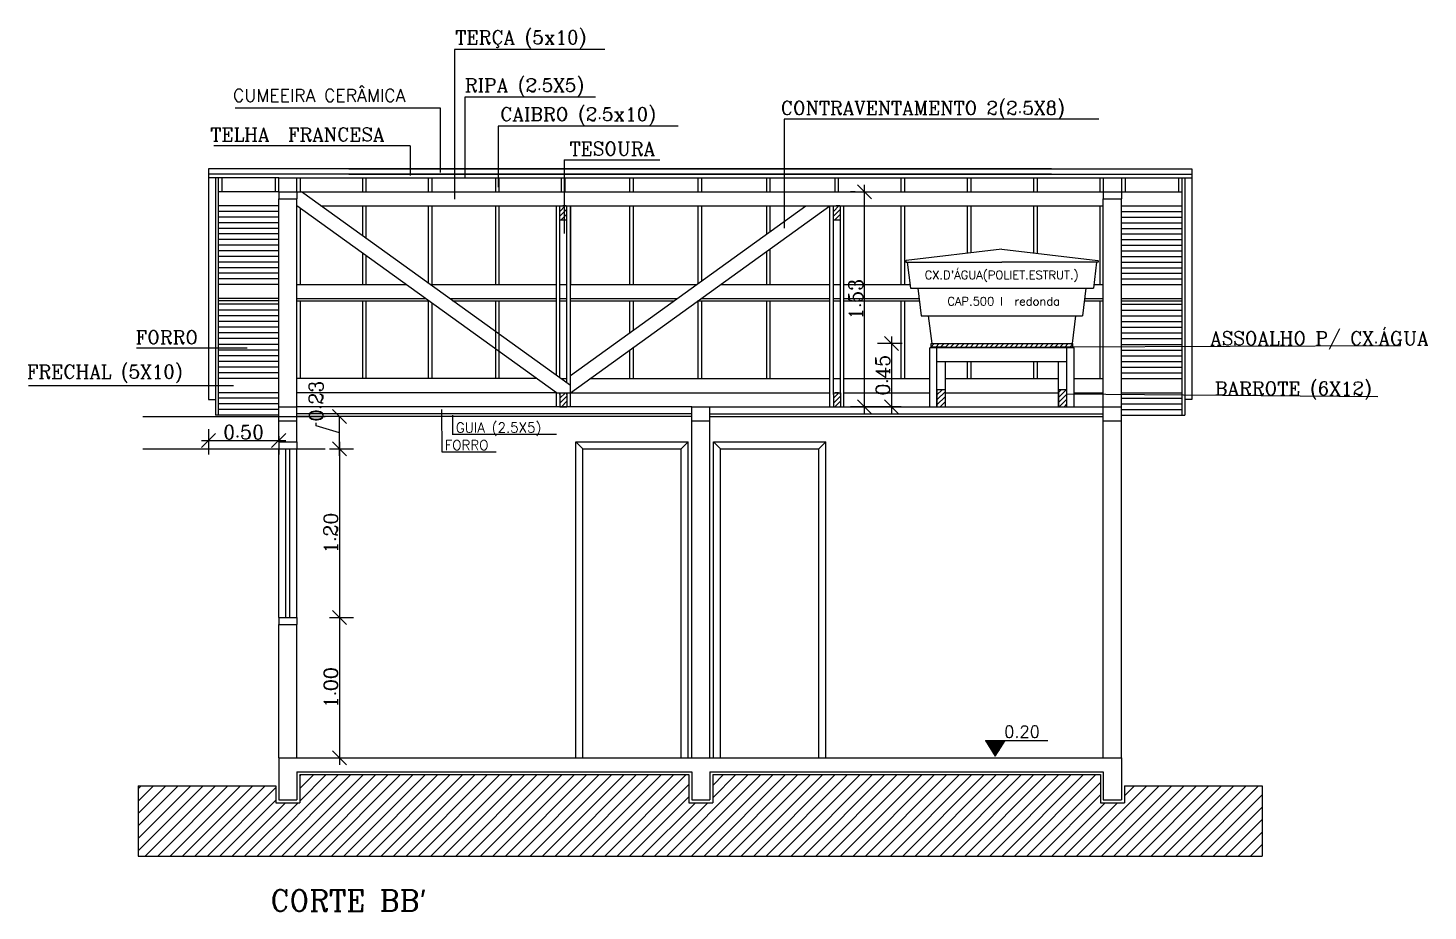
# Model space of a CAD drawing. Extents: x 98 to 558, y -86 to 6.
# Drawn here: x 131.78 to 141.75, y -49.76 to -43.48 of the extents above; entities that cross this region are included whole.
import ezdxf
from ezdxf.enums import TextEntityAlignment as Align

# ---------------------------------------------------------------- set-up
doc = ezdxf.new("R2010")
doc.units = 0
doc.header["$LTSCALE"] = 5
doc.layers.get('0').update_dxf_attribs({"linetype": 'CONTINUOUS'})
doc.layers.get('DEFPOINTS').update_dxf_attribs({"linetype": 'CONTINUOUS'})
for name, color, linetype in [('CONCRETO', 5, 'CONTINUOUS'), ('CORTE', 244, 'CONTINUOUS'), ('COTAS', 244, 'CONTINUOUS'), ('JANELA', 1, 'CONTINUOUS'), ('MADEIRAMENTO', 1, 'CONTINUOUS'), ('PAREDE', 7, 'CONTINUOUS'), ('PORTA', 1, 'CONTINUOUS'), ('TERRA', 7, 'CONTINUOUS'), ('TEXTO', 1, 'CONTINUOUS'), ('TEXTO2', 30, 'CONTINUOUS'), ('VISTAL', 30, 'CONTINUOUS'), ('VISTAP', 244, 'CONTINUOUS')]:
    doc.layers.add(name, color=color, linetype=linetype)
doc.styles.add('ROMANC', font='ROMANC.SHX')
doc.dimstyles.get("Standard").update_dxf_attribs({"dimtxt": 0.1, "dimasz": 0.1, "dimexe": 0.1, "dimexo": 1.4, "dimgap": 0.01, "dimtad": 0, "dimzin": 0, "dimtxsty": 'ROMANC', "dimblk1": 'OBLIQUE', "dimblk2": 'OBLIQUE', "dimsah": 1, "dimcen": 0.09, "dimdle": 0.05, "dimclrd": 30, "dimclre": 30, "dimclrt": 244, "dimazin": 3, "dimtfac": 1, "dimtofl": 0, "dimtmove": 0, "dimatfit": 3, "dimtolj": 1, "dimtzin": 0})

# ---------------------------------------------------------------- blocks, each defined once
blk = doc.blocks.new('*X61')
at = {"color": 0, "linetype": 'CONTINUOUS'}
for p, q in [((133.4132, -49.3739), (133.9932, -48.7939)), ((133.5016, -49.3739), (134.0816, -48.7939)), ((133.59, -49.3739), (134.17, -48.7939)), ((133.6784, -49.3739), (134.2584, -48.7939)), ((133.7171, -48.9816), (133.9048, -48.7939)), ((133.7171, -48.8932), (133.8164, -48.7939)), ((133.7171, -48.8048), (133.728, -48.7939)), ((133.7667, -49.3739), (134.3467, -48.7939)), ((133.8551, -49.3739), (134.4351, -48.7939)), ((133.9435, -49.3739), (134.5235, -48.7939)), ((134.0319, -49.3739), (134.6119, -48.7939)), ((134.1203, -49.3739), (134.7003, -48.7939)), ((134.2087, -49.3739), (134.7887, -48.7939)), ((134.2971, -49.3739), (134.8771, -48.7939)), ((134.3855, -49.3739), (134.9655, -48.7939)), ((134.4739, -49.3739), (135.0539, -48.7939)), ((134.5622, -49.3739), (135.1422, -48.7939)), ((134.6506, -49.3739), (135.2306, -48.7939)), ((134.739, -49.3739), (135.319, -48.7939)), ((134.8274, -49.3739), (135.4074, -48.7939)), ((134.9158, -49.3739), (135.4958, -48.7939)), ((135.0042, -49.3739), (135.5842, -48.7939)), ((135.0926, -49.3739), (135.6726, -48.7939)), ((135.181, -49.3739), (135.761, -48.7939)), ((135.2694, -49.3739), (135.8494, -48.7939)), ((135.3577, -49.3739), (135.9377, -48.7939)), ((135.4461, -49.3739), (136.0261, -48.7939)), ((135.5345, -49.3739), (136.1145, -48.7939)), ((135.6229, -49.3739), (136.2029, -48.7939)), ((135.7113, -49.3739), (136.2913, -48.7939)), ((135.7997, -49.3739), (136.3797, -48.7939)), ((135.8881, -49.3739), (136.4681, -48.7939)), ((136.33, -49.3739), (136.91, -48.7939)), ((136.4184, -49.3739), (136.9984, -48.7939)), ((136.5068, -49.3739), (137.0868, -48.7939)), ((136.5952, -49.3739), (137.1752, -48.7939)), ((136.6571, -48.9584), (136.8216, -48.7939)), ((136.6571, -48.87), (136.7332, -48.7939)), ((136.6836, -49.3739), (137.2636, -48.7939)), ((136.772, -49.3739), (137.352, -48.7939)), ((136.8603, -49.3739), (137.4403, -48.7939)), ((136.9487, -49.3739), (137.5287, -48.7939)), ((137.0371, -49.3739), (137.6171, -48.7939)), ((137.1255, -49.3739), (137.7055, -48.7939)), ((137.2139, -49.3739), (137.7939, -48.7939)), ((137.3023, -49.3739), (137.8823, -48.7939)), ((137.3907, -49.3739), (137.9707, -48.7939)), ((137.4791, -49.3739), (138.0591, -48.7939)), ((137.5674, -49.3739), (138.1474, -48.7939)), ((137.6558, -49.3739), (138.2358, -48.7939)), ((137.7442, -49.3739), (138.3242, -48.7939)), ((137.8326, -49.3739), (138.4126, -48.7939)), ((137.921, -49.3739), (138.501, -48.7939)), ((138.0094, -49.3739), (138.5894, -48.7939)), ((138.0978, -49.3739), (138.6778, -48.7939)), ((138.1862, -49.3739), (138.7662, -48.7939)), ((138.2746, -49.3739), (138.8546, -48.7939)), ((138.3629, -49.3739), (138.9429, -48.7939)), ((138.4513, -49.3739), (139.0313, -48.7939)), ((138.5397, -49.3739), (139.1197, -48.7939)), ((138.6281, -49.3739), (139.2081, -48.7939)), ((138.7165, -49.3739), (139.2965, -48.7939)), ((138.8049, -49.3739), (139.3849, -48.7939)), ((132.5671, -49.3361), (133.0293, -48.8739)), ((132.5671, -49.2477), (132.9409, -48.8739)), ((132.5671, -49.1593), (132.8525, -48.8739)), ((132.5671, -49.0709), (132.7641, -48.8739)), ((132.5671, -48.9826), (132.6758, -48.8739)), ((132.5671, -48.8942), (132.5874, -48.8739)), ((132.6177, -49.3739), (133.1177, -48.8739)), ((132.7061, -49.3739), (133.2061, -48.8739)), ((132.7945, -49.3739), (133.2945, -48.8739)), ((132.8829, -49.3739), (133.3829, -48.8739)), ((132.9713, -49.3739), (133.4713, -48.8739)), ((133.0596, -49.3739), (133.5471, -48.8864)), ((135.9765, -49.3739), (136.4871, -48.8633)), ((138.8933, -49.3739), (139.4171, -48.8501)), ((139.2468, -49.3739), (139.7468, -48.8739)), ((139.3352, -49.3739), (139.8352, -48.8739)), ((139.4236, -49.3739), (139.9236, -48.8739)), ((139.512, -49.3739), (140.012, -48.8739)), ((139.5871, -48.9452), (139.6584, -48.8739)), ((139.6004, -49.3739), (140.1004, -48.8739)), ((139.6888, -49.3739), (140.1888, -48.8739)), ((139.7772, -49.3739), (140.2772, -48.8739)), ((139.8655, -49.3739), (140.3655, -48.8739)), ((139.9539, -49.3739), (140.4539, -48.8739)), ((140.0423, -49.3739), (140.5423, -48.8739)), ((133.148, -49.3739), (133.5471, -48.9748)), ((133.2364, -49.3739), (133.6164, -48.9939)), ((133.3248, -49.3739), (133.7048, -48.9939)), ((136.0648, -49.3739), (136.4871, -48.9516)), ((136.1532, -49.3739), (136.5332, -48.9939)), ((136.2416, -49.3739), (136.6216, -48.9939)), ((138.9817, -49.3739), (139.4171, -48.9385)), ((139.07, -49.3739), (139.45, -48.9939)), ((139.1584, -49.3739), (139.5384, -48.9939)), ((140.1307, -49.3739), (140.5671, -48.9375)), ((140.2191, -49.3739), (140.5671, -49.0259)), ((140.3075, -49.3739), (140.5671, -49.1143)), ((140.3959, -49.3739), (140.5671, -49.2027)), ((140.4843, -49.3739), (140.5671, -49.2911))]:
    blk.add_line(p, q, dxfattribs=at)
blk = doc.blocks.new('*X64')
at = {"color": 0, "linetype": 'CONTINUOUS'}
for p, q in [((141.5949, -45.753), (141.6349, -45.7131)), ((141.5949, -45.7177), (141.5995, -45.7131)), ((141.5949, -45.7884), (141.6449, -45.7384)), ((141.6056, -45.8131), (141.6449, -45.7737)), ((141.6409, -45.8131), (141.6449, -45.8091))]:
    blk.add_line(p, q, dxfattribs=at)
blk = doc.blocks.new('*X65')
at = {"color": 0, "linetype": 'CONTINUOUS'}
for p, q in [((141.5949, -44.4095), (141.6337, -44.3707)), ((141.5949, -44.3742), (141.5983, -44.3707)), ((141.5949, -44.4449), (141.6449, -44.3949)), ((141.6046, -44.4706), (141.6449, -44.4302)), ((141.6399, -44.4706), (141.6449, -44.4656))]:
    blk.add_line(p, q, dxfattribs=at)
blk = doc.blocks.new('*X7')
at = {"color": 0, "linetype": 'CONTINUOUS'}
for p, q in [((14.8027, 14.0603), (14.8255, 14.083)), ((14.8359, 14.058), (14.8609, 14.083)), ((14.8712, 14.058), (14.8962, 14.083)), ((14.9066, 14.058), (14.9316, 14.083)), ((14.9419, 14.058), (14.9669, 14.083)), ((14.9773, 14.058), (15.0023, 14.083)), ((15.0126, 14.058), (15.0376, 14.083)), ((15.048, 14.058), (15.073, 14.083)), ((15.0833, 14.058), (15.1083, 14.083)), ((15.1187, 14.058), (15.1437, 14.083)), ((15.1541, 14.058), (15.1791, 14.083)), ((15.1894, 14.058), (15.2144, 14.083)), ((15.2248, 14.058), (15.2498, 14.083)), ((15.2601, 14.058), (15.2851, 14.083)), ((15.2955, 14.058), (15.3205, 14.083)), ((15.3308, 14.058), (15.3558, 14.083)), ((15.3662, 14.058), (15.3912, 14.083)), ((15.4015, 14.058), (15.4265, 14.083)), ((15.4369, 14.058), (15.4619, 14.083)), ((15.4723, 14.058), (15.4973, 14.083)), ((15.5076, 14.058), (15.5326, 14.083)), ((15.543, 14.058), (15.568, 14.083)), ((15.5783, 14.058), (15.6033, 14.083)), ((15.6137, 14.058), (15.6387, 14.083)), ((15.649, 14.058), (15.674, 14.083)), ((15.6844, 14.058), (15.7094, 14.083)), ((15.7197, 14.058), (15.7447, 14.083)), ((15.7551, 14.058), (15.7801, 14.083)), ((15.7905, 14.058), (15.8122, 14.0798))]:
    blk.add_line(p, q, dxfattribs=at)
blk = doc.blocks.new('*X66')
at = {"color": 0, "linetype": 'CONTINUOUS'}
for p, q in [((138.2525, -46.0902), (138.2888, -46.0539)), ((138.2525, -46.0549), (138.2535, -46.0539)), ((138.2525, -46.1256), (138.3125, -46.0656)), ((138.2525, -46.161), (138.3125, -46.101)), ((138.2749, -46.1739), (138.3125, -46.1363)), ((139.1184, -46.0729), (139.1374, -46.0539)), ((139.1184, -46.1083), (139.1727, -46.0539)), ((139.1184, -46.1436), (139.1784, -46.0836)), ((139.1234, -46.1739), (139.1784, -46.119)), ((138.3103, -46.1739), (138.3125, -46.1717)), ((139.1588, -46.1739), (139.1784, -46.1543))]:
    blk.add_line(p, q, dxfattribs=at)
blk = doc.blocks.new('_OBLIQUE')
at = {"color": 0, "linetype": 'BYBLOCK'}
blk.add_line((-0.5, -0.5), (0.5, 0.5), dxfattribs=at)
blk = doc.blocks.new('*D68')
at = {"color": 30, "linetype": 'BYBLOCK'}
for p, q in [((138.0058, -45.7239), (137.8285, -45.7239)), ((137.9285, -45.6739), (137.9285, -46.2239)), ((137.9976, -46.1739), (137.8285, -46.1739))]:
    blk.add_line(p, q, dxfattribs=at)
at = {"layer": 'DEFPOINTS', "color": 0, "linetype": 'BYBLOCK'}
for p in [(139.4058, -45.7239), (137.9285, -46.1739), (139.3976, -46.1739)]:
    blk.add_point(p, dxfattribs=at)
at = {"color": 30, "linetype": 'BYBLOCK', "xscale": 0.1, "yscale": 0.1, "zscale": 0.1}
for p, rotation in [((137.9285, -45.7239), 90), ((137.9285, -46.1739), 270)]:
    blk.add_blockref('_OBLIQUE', p, dxfattribs=dict(at, rotation=rotation))
at = {"color": 244, "linetype": 'BYBLOCK', "insert": (137.8685, -45.9489), "char_height": 0.1, "attachment_point": 5, "rotation": 90, "style": 'ROMANC'}
blk.add_mtext('\\A1;0.45', dxfattribs=at)
blk = doc.blocks.new('*D69')
at = {"color": 30, "linetype": 'BYBLOCK'}
for p, q in [((137.6705, -44.6439), (137.6364, -44.6439)), ((137.7364, -46.2239), (137.7364, -44.5939)), ((137.8488, -46.1739), (137.6364, -46.1739))]:
    blk.add_line(p, q, dxfattribs=at)
at = {"layer": 'DEFPOINTS', "color": 0, "linetype": 'BYBLOCK'}
for p in [(137.7364, -44.6439), (139.0705, -44.6439), (139.2488, -46.1739)]:
    blk.add_point(p, dxfattribs=at)
at = {"color": 30, "linetype": 'BYBLOCK', "xscale": 0.1, "yscale": 0.1, "zscale": 0.1}
for p, rotation in [((137.7364, -44.6439), 90), ((137.7364, -46.1739), 270)]:
    blk.add_blockref('_OBLIQUE', p, dxfattribs=dict(at, rotation=rotation))
at = {"color": 244, "linetype": 'BYBLOCK', "insert": (137.6764, -45.4089), "char_height": 0.1, "attachment_point": 5, "rotation": 90, "style": 'ROMANC'}
blk.add_mtext('\\A1;1.53', dxfattribs=at)
blk = doc.blocks.new('*D70')
at = {"color": 30, "linetype": 'BYBLOCK'}
for p, q in [((133.0671, -46.3332), (133.0671, -46.5148)), ((133.0171, -46.4148), (133.6171, -46.4148)), ((133.5671, -46.3842), (133.5671, -46.5148))]:
    blk.add_line(p, q, dxfattribs=at)
at = {"layer": 'DEFPOINTS', "color": 0, "linetype": 'BYBLOCK'}
for p in [(133.0671, -44.9332), (133.5671, -44.9842), (133.5671, -46.4148)]:
    blk.add_point(p, dxfattribs=at)
at = {"color": 30, "linetype": 'BYBLOCK', "xscale": 0.1, "yscale": 0.1, "zscale": 0.1, "rotation": 180}
blk.add_blockref('_OBLIQUE', (133.0671, -46.4148), dxfattribs=at)
at = {"color": 30, "linetype": 'BYBLOCK', "xscale": 0.1, "yscale": 0.1, "zscale": 0.1}
blk.add_blockref('_OBLIQUE', (133.5671, -46.4148), dxfattribs=at)
at = {"color": 244, "linetype": 'BYBLOCK', "insert": (133.3171, -46.3548), "char_height": 0.1, "attachment_point": 5, "style": 'ROMANC'}
blk.add_mtext('\\A1;0.50', dxfattribs=at)
blk = doc.blocks.new('*D71')
at = {"color": 30, "linetype": 'BYBLOCK'}
for p, q in [((133.999, -47.6239), (133.999, -48.7239)), ((133.9294, -47.6739), (134.099, -47.6739)), ((133.9294, -48.6739), (134.099, -48.6739))]:
    blk.add_line(p, q, dxfattribs=at)
at = {"layer": 'DEFPOINTS', "color": 0, "linetype": 'BYBLOCK'}
for p in [(132.5294, -47.6739), (132.5294, -48.6739), (133.999, -48.6739)]:
    blk.add_point(p, dxfattribs=at)
at = {"color": 30, "linetype": 'BYBLOCK', "xscale": 0.1, "yscale": 0.1, "zscale": 0.1}
for p, rotation in [((133.999, -47.6739), 90), ((133.999, -48.6739), 270)]:
    blk.add_blockref('_OBLIQUE', p, dxfattribs=dict(at, rotation=rotation))
at = {"color": 244, "linetype": 'BYBLOCK', "insert": (133.939, -48.1739), "char_height": 0.1, "attachment_point": 5, "rotation": 90, "style": 'ROMANC'}
blk.add_mtext('\\A1;1.00', dxfattribs=at)
blk = doc.blocks.new('*D72')
at = {"color": 30, "linetype": 'BYBLOCK'}
for p, q in [((133.999, -46.4239), (133.999, -47.7239)), ((133.9294, -46.4739), (134.099, -46.4739)), ((133.9294, -47.6739), (134.099, -47.6739))]:
    blk.add_line(p, q, dxfattribs=at)
at = {"layer": 'DEFPOINTS', "color": 0, "linetype": 'BYBLOCK'}
for p in [(132.5294, -46.4739), (132.5294, -47.6739), (133.999, -47.6739)]:
    blk.add_point(p, dxfattribs=at)
at = {"color": 30, "linetype": 'BYBLOCK', "xscale": 0.1, "yscale": 0.1, "zscale": 0.1}
for p, rotation in [((133.999, -46.4739), 90), ((133.999, -47.6739), 270)]:
    blk.add_blockref('_OBLIQUE', p, dxfattribs=dict(at, rotation=rotation))
at = {"color": 244, "linetype": 'BYBLOCK', "insert": (133.939, -47.0739), "char_height": 0.1, "attachment_point": 5, "rotation": 90, "style": 'ROMANC'}
blk.add_mtext('\\A1;1.20', dxfattribs=at)
blk = doc.blocks.new('*X74')
at = {"color": 0, "linetype": 'CONTINUOUS'}
for p, q in [((138.6389, -48.58), (138.6394, -48.5795)), ((138.6396, -48.5811), (138.6412, -48.5795)), ((138.6403, -48.5822), (138.6429, -48.5795)), ((138.6409, -48.5833), (138.6447, -48.5795)), ((138.6416, -48.5843), (138.6465, -48.5795)), ((138.6423, -48.5854), (138.6483, -48.5795)), ((138.643, -48.5865), (138.65, -48.5795)), ((138.6437, -48.5876), (138.6518, -48.5795)), ((138.6443, -48.5887), (138.6536, -48.5795)), ((138.645, -48.5898), (138.6553, -48.5795)), ((138.6457, -48.5909), (138.6571, -48.5795)), ((138.6464, -48.5919), (138.6589, -48.5795)), ((138.6471, -48.593), (138.6606, -48.5795)), ((138.6478, -48.5941), (138.6624, -48.5795)), ((138.6484, -48.5952), (138.6642, -48.5795)), ((138.6491, -48.5963), (138.6659, -48.5795)), ((138.6498, -48.5974), (138.6677, -48.5795)), ((138.6505, -48.5985), (138.6695, -48.5795)), ((138.6512, -48.5996), (138.6712, -48.5795)), ((138.6518, -48.6006), (138.673, -48.5795)), ((138.6525, -48.6017), (138.6748, -48.5795)), ((138.6532, -48.6028), (138.6765, -48.5795)), ((138.6539, -48.6039), (138.6783, -48.5795)), ((138.6546, -48.605), (138.6801, -48.5795)), ((138.6552, -48.6061), (138.6818, -48.5795)), ((138.6559, -48.6072), (138.6836, -48.5795)), ((138.6566, -48.6083), (138.6854, -48.5795)), ((138.6573, -48.6093), (138.6871, -48.5795)), ((138.658, -48.6104), (138.6889, -48.5795)), ((138.6586, -48.6115), (138.6907, -48.5795)), ((138.6593, -48.6126), (138.6924, -48.5795)), ((138.66, -48.6137), (138.6942, -48.5795)), ((138.6607, -48.6148), (138.696, -48.5795)), ((138.6614, -48.6159), (138.6978, -48.5795)), ((138.662, -48.617), (138.6995, -48.5795)), ((138.6627, -48.618), (138.7013, -48.5795)), ((138.6634, -48.6191), (138.7031, -48.5795)), ((138.6641, -48.6202), (138.7048, -48.5795)), ((138.6648, -48.6213), (138.7066, -48.5795)), ((138.6654, -48.6224), (138.7084, -48.5795)), ((138.6661, -48.6235), (138.7101, -48.5795)), ((138.6668, -48.6246), (138.7119, -48.5795)), ((138.6675, -48.6257), (138.7137, -48.5795)), ((138.6682, -48.6267), (138.7154, -48.5795)), ((138.6689, -48.6278), (138.7172, -48.5795)), ((138.6695, -48.6289), (138.719, -48.5795)), ((138.6702, -48.63), (138.7203, -48.5799)), ((138.6709, -48.6311), (138.7174, -48.5846)), ((138.6716, -48.6322), (138.7144, -48.5893)), ((138.6723, -48.6333), (138.7114, -48.5941)), ((138.6729, -48.6343), (138.7085, -48.5988)), ((138.6736, -48.6354), (138.7055, -48.6035)), ((138.6743, -48.6365), (138.7026, -48.6082)), ((138.675, -48.6376), (138.6996, -48.613)), ((138.6757, -48.6387), (138.6967, -48.6177)), ((138.6763, -48.6398), (138.6937, -48.6224)), ((138.677, -48.6409), (138.6907, -48.6272)), ((138.6777, -48.642), (138.6878, -48.6319)), ((138.6784, -48.643), (138.6848, -48.6366)), ((138.6791, -48.6441), (138.6819, -48.6413))]:
    blk.add_line(p, q, dxfattribs=at)
blk = doc.blocks.new('*D133')
at = {"color": 30, "linetype": 'BYBLOCK'}
for p, q in [((132.599, -46.2439), (133.899, -46.2439)), ((133.834, -46.3094), (133.834, -46.2894)), ((133.999, -46.3589), (133.834, -46.3094)), ((133.999, -46.5239), (133.999, -46.2439)), ((132.599, -46.4739), (133.899, -46.4739))]:
    blk.add_line(p, q, dxfattribs=at)
at = {"layer": 'DEFPOINTS', "color": 0, "linetype": 'BYBLOCK'}
for p in [(133.999, -46.2439), (133.999, -46.2439), (133.999, -46.4739)]:
    blk.add_point(p, dxfattribs=at)
at = {"color": 30, "linetype": 'BYBLOCK', "xscale": 0.1, "yscale": 0.1, "zscale": 0.1}
for p, rotation in [((133.999, -46.2439), 90), ((133.999, -46.4739), 270)]:
    blk.add_blockref('_OBLIQUE', p, dxfattribs=dict(at, rotation=rotation))
at = {"color": 244, "linetype": 'BYBLOCK', "insert": (133.834, -46.2794), "char_height": 0.1, "attachment_point": 4, "rotation": 90, "style": 'ROMANC'}
blk.add_mtext('\\A1;0.23', dxfattribs=at)

msp = doc.modelspace()

# ---------------------------------------------------------------- linework, layer by layer
at = {"layer": 'CONCRETO', "color": 5, "linetype": 'CONTINUOUS'}
for p, q in [((133.5671, -44.6439), (133.6971, -44.6439)), ((133.5671, -44.6439), (133.5671, -44.6939)), ((133.6971, -44.6439), (133.6971, -44.6939)), ((139.4371, -44.6439), (139.4371, -44.6939)), ((139.4371, -44.6439), (139.5671, -44.6439)), ((139.5671, -44.6439), (139.5671, -44.6939)), ((133.5671, -44.6939), (133.6971, -44.6939)), ((139.4371, -44.6939), (139.5671, -44.6939)), ((133.5671, -46.1739), (133.6971, -46.1739)), ((133.5671, -46.2739), (133.5671, -46.1739)), ((133.6971, -46.2739), (133.6971, -46.1739)), ((136.5071, -46.2739), (136.5071, -46.1739)), ((136.5071, -46.1739), (136.6371, -46.1739)), ((136.6371, -46.2739), (136.6371, -46.1739)), ((139.4371, -46.2739), (139.4371, -46.1739)), ((139.4371, -46.1739), (139.5671, -46.1739)), ((139.5671, -46.2739), (139.5671, -46.1739)), ((133.5671, -46.2739), (133.6971, -46.2739)), ((136.5071, -46.2739), (136.6371, -46.2739)), ((139.4371, -46.2739), (139.5671, -46.2739)), ((133.5671, -46.4239), (133.6971, -46.4239)), ((133.5671, -46.4239), (133.5671, -46.4739)), ((133.6971, -46.4239), (133.6971, -46.4739)), ((133.5671, -46.4739), (133.6971, -46.4739)), ((133.5671, -47.6739), (133.6971, -47.6739)), ((133.5671, -47.6739), (133.5671, -47.7239)), ((133.5671, -47.7239), (133.6971, -47.7239)), ((133.6971, -47.6739), (133.6971, -47.7239)), ((133.5671, -48.6739), (139.5671, -48.6739)), ((133.5671, -48.6739), (133.5671, -48.9739)), ((139.5671, -48.6739), (139.5671, -48.9739)), ((133.6971, -48.7739), (136.5071, -48.7739)), ((133.6971, -48.7739), (133.6971, -48.9739)), ((136.5071, -48.7739), (136.5071, -48.9739)), ((136.6371, -48.7739), (136.6371, -48.9739)), ((136.6371, -48.7739), (139.4371, -48.7739)), ((139.4371, -48.7739), (139.4371, -48.9739)), ((133.5671, -48.9739), (133.6971, -48.9739)), ((136.5071, -48.9739), (136.6371, -48.9739)), ((139.4371, -48.9739), (139.5671, -48.9739))]:
    msp.add_line(p, q, dxfattribs=at)
at = {"layer": 'CONCRETO', "color": 7, "linetype": 'CONTINUOUS'}
msp.add_line((139.4371, -46.2739), (139.4371, -46.2739), dxfattribs=at)
at = {"layer": 'CORTE', "linetype": 'CONTINUOUS'}
for p, q in [((135.5688, -44.8439), (135.5688, -44.7439)), ((135.5688, -44.7441), (135.6188, -44.7441)), ((135.5813, -44.7439), (135.6063, -44.7439)), ((135.6188, -44.8439), (135.6188, -44.7439)), ((137.5155, -44.8439), (137.5155, -44.7439)), ((137.5155, -44.7441), (137.5655, -44.7441)), ((137.528, -44.7439), (137.553, -44.7439)), ((137.5655, -44.8439), (137.5655, -44.7439)), ((135.5688, -44.8439), (135.6188, -44.8439)), ((137.5155, -44.8439), (137.5655, -44.8439)), ((135.5688, -46.0739), (135.5688, -46.1739)), ((135.6188, -46.0739), (135.6188, -46.1739)), ((137.5155, -46.0739), (137.5155, -46.1739)), ((137.5655, -46.0739), (137.5655, -46.1739))]:
    msp.add_line(p, q, dxfattribs=at)
at = {"layer": 'CORTE', "color": 244, "linetype": 'CONTINUOUS'}
msp.add_line((137.553, -46.0739), (137.528, -46.0739), dxfattribs=at)
at = {"layer": 'COTAS', "color": 30, "linetype": 'CONTINUOUS'}
for p, q in [((138.5988, -48.5517), (138.668, -48.6624)), ((138.5988, -48.5517), (139.0422, -48.5517)), ((138.668, -48.6624), (138.7373, -48.5517))]:
    msp.add_line(p, q, dxfattribs=at)
at = {"layer": 'JANELA', "color": 30, "linetype": 'CONTINUOUS'}
for p, q in [((134.7309, -46.4969), (134.729, -46.1927)), ((134.8056, -46.3732), (134.8056, -46.2339))]:
    msp.add_line(p, q, dxfattribs=at)
at = {"layer": 'JANELA', "color": 244, "linetype": 'CONTINUOUS'}
for p, q in [((133.5671, -47.6739), (133.5671, -46.4739)), ((133.6971, -47.6739), (133.6971, -46.4739))]:
    msp.add_line(p, q, dxfattribs=at)
at = {"layer": 'JANELA', "color": 1, "linetype": 'CONTINUOUS'}
for p, q in [((133.6171, -47.6739), (133.6171, -46.4739)), ((133.6471, -47.6739), (133.6471, -46.4739))]:
    msp.add_line(p, q, dxfattribs=at)
at = {"layer": 'MADEIRAMENTO', "color": 30}
for p, q in [((133.0671, -44.4789), (133.0671, -46.123)), ((133.1171, -44.5438), (133.1171, -46.2339)), ((133.1371, -44.5438), (133.1371, -46.2339)), ((133.1621, -44.5438), (133.1621, -44.6439)), ((139.9721, -44.5438), (139.9721, -44.6439)), ((139.9971, -44.5438), (139.9971, -46.2339)), ((140.0171, -44.5438), (140.0171, -46.2339)), ((140.0671, -44.4789), (140.0671, -46.123)), ((139.2284, -45.7539), (138.2025, -45.7539)), ((138.2025, -46.1739), (138.2025, -45.7539)), ((138.2525, -46.1739), (138.2525, -45.7539)), ((139.1784, -46.1739), (139.1784, -45.7539)), ((139.2284, -46.1739), (139.2284, -45.7539)), ((139.1784, -45.8539), (138.2525, -45.8539)), ((138.3125, -46.1739), (138.3125, -45.8539)), ((139.1184, -46.1739), (139.1184, -45.8539)), ((135.576, -45.9739), (135.6188, -45.9739)), ((135.7826, -45.9739), (137.4905, -45.9739)), ((137.5155, -45.9739), (137.5655, -45.9739)), ((137.5905, -45.9739), (138.2025, -45.9739)), ((138.3125, -45.9739), (139.1184, -45.9739)), ((139.2284, -45.9739), (139.4371, -45.9739)), ((135.5438, -46.0739), (135.6438, -46.0739)), ((135.6438, -46.0739), (137.4905, -46.0739)), ((137.5155, -46.0739), (137.5655, -46.0739)), ((137.5155, -46.0739), (137.5655, -46.0739)), ((137.5905, -46.0739), (138.2025, -46.0739)), ((138.3125, -46.0739), (139.1184, -46.0739)), ((139.2284, -46.0739), (139.4371, -46.0739))]:
    msp.add_line(p, q, dxfattribs=at)
at = {"layer": 'MADEIRAMENTO', "color": 30, "linetype": 'CONTINUOUS'}
for p, q in [((135.1125, -44.6439), (135.1125, -44.5439)), ((135.1375, -44.6439), (135.1375, -44.5439)), ((135.5812, -44.6439), (135.5812, -44.5439)), ((135.6062, -44.6439), (135.6062, -44.5439)), ((136.0675, -44.6439), (136.0675, -44.5439)), ((136.0925, -44.6439), (136.0925, -44.5439)), ((136.5537, -44.6439), (136.5537, -44.5439)), ((136.5787, -44.6439), (136.5787, -44.5439)), ((137.0417, -44.6439), (137.0417, -44.5439)), ((137.0667, -44.6439), (137.0667, -44.5439)), ((137.528, -44.6439), (137.528, -44.5439)), ((137.553, -44.6439), (137.553, -44.5439)), ((137.9992, -44.6439), (137.9992, -44.5439)), ((138.0242, -44.6439), (138.0242, -44.5439)), ((138.4705, -44.6439), (138.4705, -44.5439)), ((138.4955, -44.6439), (138.4955, -44.5439)), ((133.6971, -44.6439), (139.4371, -44.6439)), ((135.6438, -46.0227), (133.7294, -44.6439)), ((135.5438, -46.0739), (133.6971, -44.7439)), ((133.8682, -44.7439), (139.4371, -44.7439)), ((135.1125, -45.3039), (135.1125, -44.7439)), ((135.1375, -45.3039), (135.1375, -44.7439)), ((135.6438, -46.0739), (137.4905, -44.7439)), ((135.6438, -45.9507), (137.3193, -44.7439)), ((136.0675, -45.3039), (136.0675, -44.7439)), ((136.0925, -45.3039), (136.0925, -44.7439)), ((136.5537, -45.2953), (136.5537, -44.7439)), ((136.5787, -45.2773), (136.5787, -44.7439)), ((137.0417, -44.9439), (137.0417, -44.7439)), ((137.0667, -44.9259), (137.0667, -44.7439)), ((137.9992, -45.3039), (137.9992, -44.7439)), ((138.0242, -45.3039), (138.0242, -44.7439)), ((138.4705, -45.0819), (138.4705, -44.7439)), ((138.4955, -45.079), (138.4955, -44.7439)), ((137.5604, -44.8439), (137.5604, -44.8439)), ((137.0417, -45.3039), (137.0417, -45.0671)), ((137.0667, -45.3039), (137.0667, -45.0491)), ((135.1125, -45.9739), (135.1125, -45.4189)), ((135.1375, -45.9739), (135.1375, -45.4189)), ((136.0675, -45.6455), (136.0675, -45.4189)), ((136.0925, -45.6275), (136.0925, -45.4189)), ((136.5537, -45.9739), (136.5537, -45.4186)), ((136.5787, -45.4039), (136.5787, -45.4005)), ((136.5787, -45.9739), (136.5787, -45.4189)), ((137.0417, -45.9739), (137.0417, -45.4189)), ((137.0667, -45.9739), (137.0667, -45.4189)), ((137.9992, -45.9739), (137.9992, -45.4189)), ((138.0242, -45.9739), (138.0242, -45.4189)), ((136.0675, -45.9739), (136.0675, -45.7688)), ((136.0925, -45.9739), (136.0925, -45.7507)), ((138.4705, -45.9739), (138.4705, -45.8539)), ((138.4955, -45.9739), (138.4955, -45.8539)), ((135.4049, -45.9739), (133.6971, -45.9739)), ((135.5438, -46.0739), (133.6971, -46.0739)), ((136.5071, -46.1739), (133.6971, -46.1739)), ((136.5071, -46.2239), (133.6971, -46.2239)), ((136.6371, -46.1739), (139.4371, -46.1739)), ((136.6371, -46.2239), (139.4371, -46.2239)), ((136.5071, -46.2439), (133.6971, -46.2439)), ((136.6371, -46.2439), (139.4371, -46.2439))]:
    msp.add_line(p, q, dxfattribs=at)
at = {"layer": 'MADEIRAMENTO'}
for p, q in [((133.0671, -46.123), (133.1171, -46.123)), ((140.0671, -46.123), (140.0171, -46.123))]:
    msp.add_line(p, q, dxfattribs=at)
at = {"layer": 'MADEIRAMENTO', "color": 244, "linetype": 'CONTINUOUS'}
for p, q in [((135.5688, -46.1739), (135.6188, -46.1739)), ((137.5155, -46.1739), (137.5655, -46.1739))]:
    msp.add_line(p, q, dxfattribs=at)
for points in [[(138.2525, -46.0539), (138.2525, -46.1739), (138.3125, -46.1739), (138.3125, -46.0539)], [(139.1184, -46.0539), (139.1184, -46.1739), (139.1784, -46.1739), (139.1784, -46.0539)]]:
    msp.add_lwpolyline(points, close=True, dxfattribs=at)
at = {"layer": 'PAREDE', "color": 30}
for p, q in [((133.5421, -44.5439), (133.5421, -44.6439)), ((138.9409, -44.5439), (138.9409, -44.6439)), ((138.9659, -44.5439), (138.9659, -44.6439)), ((139.4121, -44.5439), (139.4121, -44.6439)), ((139.5921, -44.5439), (139.5921, -44.6439)), ((138.9409, -44.7439), (138.9409, -45.0796)), ((138.9659, -44.7439), (138.9659, -45.0826)), ((139.4121, -44.7439), (139.4121, -45.3039)), ((139.4121, -45.4189), (139.4121, -45.9739)), ((138.9409, -45.8539), (138.9409, -45.9739)), ((138.9659, -45.8539), (138.9659, -45.9739))]:
    msp.add_line(p, q, dxfattribs=at)
at = {"layer": 'PAREDE', "color": 7, "linetype": 'CONTINUOUS'}
for p, q in [((133.5671, -44.5439), (133.6971, -44.5439)), ((133.5671, -44.6439), (133.5671, -44.5439)), ((133.6971, -44.6439), (133.6971, -44.5439)), ((139.4371, -44.5439), (139.5671, -44.5439)), ((133.5671, -46.1739), (133.5671, -44.6939)), ((133.6971, -46.1739), (133.6971, -44.6939)), ((139.4371, -46.1739), (139.4371, -44.6939)), ((139.5671, -46.1739), (139.5671, -44.6939)), ((133.5671, -46.4239), (133.5671, -46.2739)), ((133.6971, -46.4239), (133.6971, -46.2739)), ((136.5071, -48.6739), (136.5071, -46.2739)), ((136.6371, -48.6739), (136.6371, -46.2739)), ((139.4371, -48.6739), (139.4371, -46.2739)), ((139.5671, -48.6739), (139.5671, -46.2739)), ((133.5671, -48.6739), (133.5671, -47.7239)), ((133.6971, -48.6739), (133.6971, -47.7239))]:
    msp.add_line(p, q, dxfattribs=at)
at = {"layer": 'PAREDE', "color": 30, "linetype": 'CONTINUOUS'}
for p, q in [((133.7221, -44.6439), (133.7221, -44.5439)), ((134.1659, -44.6439), (134.1659, -44.5439)), ((134.1909, -44.6439), (134.1909, -44.5439)), ((134.6346, -44.6439), (134.6346, -44.5439)), ((134.6596, -44.6439), (134.6596, -44.5439)), ((134.1659, -44.9583), (134.1659, -44.7439)), ((134.1909, -44.9763), (134.1909, -44.7439)), ((134.6346, -45.2959), (134.6346, -44.7439)), ((134.6596, -45.3139), (134.6596, -44.7439)), ((135.5438, -45.9507), (135.5438, -44.7439)), ((137.5905, -46.1739), (137.5905, -44.7439)), ((133.7221, -45.3039), (133.7221, -44.7619)), ((134.1659, -45.3039), (134.1659, -45.0815)), ((134.1909, -45.3039), (134.1909, -45.0995)), ((133.7221, -45.9739), (133.7221, -45.4189)), ((134.1659, -45.9739), (134.1659, -45.4189)), ((134.1909, -45.9739), (134.1909, -45.4189)), ((134.6346, -45.9739), (134.6346, -45.4191)), ((134.6596, -45.9739), (134.6596, -45.4371)), ((135.5438, -46.1739), (135.5438, -46.0739))]:
    msp.add_line(p, q, dxfattribs=at)
at = {"layer": 'PAREDE', "color": 7}
for p, q in [((139.4371, -44.5439), (139.4371, -44.6439)), ((139.5671, -44.5439), (139.5671, -44.6439))]:
    msp.add_line(p, q, dxfattribs=at)
at = {"layer": 'PORTA', "color": 30, "linetype": 'CONTINUOUS'}
for p, q in [((135.6821, -46.4239), (136.4821, -46.4239)), ((135.6821, -48.6739), (135.6821, -46.4239)), ((135.7321, -46.4739), (135.6821, -46.4239)), ((136.4321, -46.4739), (136.4821, -46.4239)), ((136.4821, -48.6739), (136.4821, -46.4239)), ((136.6621, -46.4239), (137.4621, -46.4239)), ((136.6621, -48.6739), (136.6621, -46.4239)), ((136.7121, -46.4739), (136.6621, -46.4239)), ((137.4121, -46.4739), (137.4621, -46.4239)), ((137.4621, -48.6739), (137.4621, -46.4239)), ((135.7321, -46.4739), (136.4321, -46.4739)), ((135.7321, -48.6739), (135.7321, -46.4739)), ((136.4321, -48.6739), (136.4321, -46.4739)), ((136.7121, -48.6739), (136.7121, -46.4739)), ((136.7121, -46.4739), (137.4121, -46.4739)), ((137.4121, -48.6739), (137.4121, -46.4739))]:
    msp.add_line(p, q, dxfattribs=at)
at = {"layer": 'TERRA', "color": 30, "linetype": 'CONTINUOUS'}
for p, q in [((133.7171, -48.7939), (136.4871, -48.7939)), ((133.7171, -48.7939), (133.7171, -48.9939)), ((136.4871, -48.7939), (136.4871, -48.9939)), ((136.6571, -48.7939), (139.4171, -48.7939)), ((136.6571, -48.7939), (136.6571, -48.9939)), ((139.4171, -48.7939), (139.4171, -48.9939)), ((132.5671, -48.8739), (133.5471, -48.8739)), ((132.5671, -48.8739), (132.5671, -49.3739)), ((133.5471, -48.8739), (133.5471, -48.9939)), ((139.5871, -48.8739), (140.5671, -48.8739)), ((139.5871, -48.8739), (139.5871, -48.9939)), ((140.5671, -48.8739), (140.5671, -49.3739)), ((133.5471, -48.9939), (133.7171, -48.9939)), ((136.4871, -48.9939), (136.6571, -48.9939)), ((139.4171, -48.9939), (139.5871, -48.9939)), ((132.5671, -49.3739), (140.5671, -49.3739))]:
    msp.add_line(p, q, dxfattribs=at)
at = {"layer": 'TEXTO', "color": 30, "linetype": 'CONTINUOUS'}
for p, q in [((134.8195, -43.6298), (134.8195, -44.6962)), ((133.2572, -44.0467), (134.7171, -44.0467)), ((134.7171, -44.0467), (134.7171, -44.5058)), ((134.8914, -43.9691), (134.8914, -44.5474)), ((137.1653, -44.1269), (137.1653, -44.9034)), ((139.4043, -44.1269), (137.1653, -44.1269)), ((135.1284, -44.1771), (135.1284, -44.6098)), ((134.5041, -44.3157), (133.1059, -44.3157)), ((134.5041, -44.3157), (134.5041, -44.5269)), ((135.5989, -44.4171), (135.5989, -44.9412)), ((139.0671, -44.4789), (133.0671, -44.4789)), ((139.0671, -44.5189), (133.0671, -44.5189)), ((133.5671, -44.5439), (133.0671, -44.5439)), ((133.6971, -44.5439), (139.4371, -44.5439)), ((134.0671, -44.4789), (140.0671, -44.4789)), ((134.0671, -44.5189), (140.0671, -44.5189)), ((139.5671, -44.5439), (140.0671, -44.5439)), ((133.5671, -44.6439), (133.1371, -44.6439)), ((139.5671, -44.6439), (139.9971, -44.6439)), ((133.5671, -44.7439), (133.1371, -44.7439)), ((139.5671, -44.7439), (139.9971, -44.7439)), ((133.5671, -44.7839), (133.1371, -44.7839)), ((133.5671, -44.8239), (133.1371, -44.8239)), ((139.5671, -44.7839), (139.9971, -44.7839)), ((139.5671, -44.8239), (139.9971, -44.8239)), ((133.5671, -44.8639), (133.1371, -44.8639)), ((133.5671, -44.9039), (133.1371, -44.9039)), ((133.5671, -44.9439), (133.1371, -44.9439)), ((139.5671, -44.8639), (139.9971, -44.8639)), ((139.5671, -44.9039), (139.9971, -44.9039)), ((139.5671, -44.9439), (139.9971, -44.9439)), ((133.5671, -44.9839), (133.1371, -44.9839)), ((133.5671, -45.0239), (133.1371, -45.0239)), ((139.5671, -44.9839), (139.9971, -44.9839)), ((139.5671, -45.0239), (139.9971, -45.0239)), ((133.5671, -45.0639), (133.1371, -45.0639)), ((133.5671, -45.1039), (133.1371, -45.1039)), ((139.5671, -45.0639), (139.9971, -45.0639)), ((139.5671, -45.1039), (139.9971, -45.1039)), ((133.5671, -45.1439), (133.1371, -45.1439)), ((133.5671, -45.1839), (133.1371, -45.1839)), ((133.5671, -45.2239), (133.1371, -45.2239)), ((139.5671, -45.1439), (139.9971, -45.1439)), ((139.5671, -45.1839), (139.9971, -45.1839)), ((139.5671, -45.2239), (139.9971, -45.2239)), ((133.5671, -45.2639), (133.1371, -45.2639)), ((133.5671, -45.3039), (133.1371, -45.3039)), ((133.6971, -45.3039), (134.4747, -45.3039)), ((134.6458, -45.3039), (135.5438, -45.3039)), ((135.5688, -45.3039), (135.6188, -45.3039)), ((135.6438, -45.3039), (136.5418, -45.3039)), ((136.7129, -45.3039), (137.4905, -45.3039)), ((137.5155, -45.3039), (137.5655, -45.3039)), ((137.5905, -45.3039), (138.0614, -45.3039)), ((139.3694, -45.3039), (139.4371, -45.3039)), ((139.5671, -45.2639), (139.9971, -45.2639)), ((139.5671, -45.3039), (139.9971, -45.3039)), ((133.5671, -45.4039), (133.1371, -45.4039)), ((133.5671, -45.4189), (133.1371, -45.4189)), ((133.6971, -45.4039), (134.6135, -45.4039)), ((133.6971, -45.4189), (134.6343, -45.4189)), ((134.7846, -45.4039), (135.5438, -45.4039)), ((134.8054, -45.4189), (135.5438, -45.4189)), ((135.5688, -45.4039), (135.6188, -45.4039)), ((135.5688, -45.4189), (135.6188, -45.4189)), ((135.6438, -45.4039), (136.4029, -45.4039)), ((135.6438, -45.4189), (136.3821, -45.4189)), ((136.5532, -45.4189), (137.4905, -45.4189)), ((136.5741, -45.4039), (137.4905, -45.4039)), ((137.5155, -45.4039), (137.5655, -45.4039)), ((137.5155, -45.4189), (137.5655, -45.4189)), ((137.5905, -45.4039), (138.1262, -45.4039)), ((137.5905, -45.4189), (138.1262, -45.4189)), ((139.3046, -45.4039), (139.4371, -45.4039)), ((139.3046, -45.4189), (139.4371, -45.4189)), ((139.5671, -45.4039), (139.9971, -45.4039)), ((139.5671, -45.4189), (139.9971, -45.4189)), ((133.5671, -45.4448), (133.1371, -45.4448)), ((133.5671, -45.4855), (133.1371, -45.4855)), ((133.5671, -45.5262), (133.1371, -45.5262)), ((139.5671, -45.4448), (139.9971, -45.4448)), ((139.5671, -45.4855), (139.9971, -45.4855)), ((139.5671, -45.5262), (139.9971, -45.5262)), ((133.5671, -45.5669), (133.1371, -45.5669)), ((133.5671, -45.6076), (133.1371, -45.6076)), ((139.5671, -45.5669), (139.9971, -45.5669)), ((139.5671, -45.6076), (139.9971, -45.6076)), ((133.5671, -45.6483), (133.1371, -45.6483)), ((133.5671, -45.689), (133.1371, -45.689)), ((133.5671, -45.7297), (133.1371, -45.7297)), ((141.5519, -45.7399), (139.1277, -45.7489)), ((139.5671, -45.6483), (139.9971, -45.6483)), ((139.5671, -45.689), (139.9971, -45.689)), ((139.5671, -45.7297), (139.9971, -45.7297)), ((133.5671, -45.7704), (133.1371, -45.7704)), ((133.5671, -45.8111), (133.1371, -45.8111)), ((139.5671, -45.7704), (139.9971, -45.7704)), ((139.5671, -45.8111), (139.9971, -45.8111)), ((133.5671, -45.8518), (133.1371, -45.8518)), ((133.5671, -45.8925), (133.1371, -45.8925)), ((133.5671, -45.9332), (133.1371, -45.9332)), ((139.5671, -45.8518), (139.9971, -45.8518)), ((139.5671, -45.8925), (139.9971, -45.8925)), ((139.5671, -45.9332), (139.9971, -45.9332)), ((133.5671, -45.9739), (133.1371, -45.9739)), ((139.5671, -45.9739), (139.9971, -45.9739)), ((133.5671, -46.0739), (133.1371, -46.0739)), ((133.5671, -46.1139), (133.1371, -46.1139)), ((141.3919, -46.1036), (139.1784, -46.0836)), ((139.5671, -46.0739), (139.9971, -46.0739)), ((139.5671, -46.1139), (139.9971, -46.1139)), ((133.5671, -46.2339), (133.1171, -46.2339)), ((133.5671, -46.1539), (133.1371, -46.1539)), ((133.5671, -46.1939), (133.1371, -46.1939)), ((139.5671, -46.1539), (139.9971, -46.1539)), ((139.5671, -46.1939), (139.9971, -46.1939)), ((139.5671, -46.2339), (140.0171, -46.2339)), ((135.5437, -46.3728), (134.8047, -46.3728)), ((134.7309, -46.4961), (135.1161, -46.4961))]:
    msp.add_line(p, q, dxfattribs=at)
at = {"layer": 'TEXTO2', "color": 30, "linetype": 'CONTINUOUS'}
for p, q in [((135.8892, -43.6298), (134.8195, -43.6298)), ((135.8234, -43.9691), (134.8914, -43.9691)), ((136.4101, -44.1771), (135.1284, -44.1771))]:
    msp.add_line(p, q, dxfattribs=at)
at = {"layer": 'TEXTO2', "linetype": 'CONTINUOUS'}
msp.add_line((135.5989, -44.4171), (136.2799, -44.4171), dxfattribs=at)
at = {"layer": 'VISTAL', "color": 30}
for p, q in [((135.5438, -45.9507), (135.5438, -44.7439)), ((135.6438, -46.1739), (135.6438, -44.7439)), ((137.4905, -46.0864), (137.4905, -44.7439)), ((135.5688, -45.9687), (135.5688, -44.8439)), ((135.6188, -46.0047), (135.6188, -44.8439)), ((137.5155, -46.0864), (137.5155, -44.8439)), ((137.5655, -46.0864), (137.5655, -44.8439)), ((135.5438, -46.1739), (135.5438, -46.0739)), ((135.5438, -46.0864), (135.5438, -46.0739)), ((135.5688, -46.0864), (135.5688, -46.0739)), ((135.6188, -46.0864), (135.6188, -46.0739)), ((137.4905, -46.1739), (137.4905, -46.0739))]:
    msp.add_line(p, q, dxfattribs=at)
at = {"layer": 'VISTAL', "linetype": 'CONTINUOUS'}
for p, q in [((135.6138, -44.7439), (135.5888, -44.7439)), ((137.5604, -44.7439), (137.5354, -44.7439)), ((133.3436, -45.7562), (132.5549, -45.7562)), ((131.7871, -46.0223), (133.2451, -46.0223))]:
    msp.add_line(p, q, dxfattribs=at)
at = {"layer": 'VISTAL', "color": 30, "linetype": 'CONTINUOUS'}
for p, q in [((135.6437, -44.7439), (135.6437, -45.2988)), ((138.2107, -45.7489), (138.2107, -45.7239)), ((138.2107, -45.7239), (139.2202, -45.7239)), ((139.2202, -45.7489), (139.2202, -45.7239)), ((138.3107, -45.7489), (138.2107, -45.7489)), ((138.3107, -45.7489), (139.0702, -45.7489)), ((139.1202, -45.7489), (139.0702, -45.7489)), ((139.1202, -45.7489), (139.2202, -45.7489))]:
    msp.add_line(p, q, dxfattribs=at)
at = {"layer": 'VISTAL', "color": 244}
for p, q in [((137.5155, -46.0739), (137.5655, -46.0739)), ((137.528, -46.0739), (137.553, -46.0739))]:
    msp.add_line(p, q, dxfattribs=at)
at = {"layer": 'VISTAP', "linetype": 'CONTINUOUS'}
for p, q in [((138.0307, -45.1356), (138.0306, -45.1368)), ((138.0306, -45.1368), (138.0306, -45.1379)), ((138.0306, -45.1379), (138.0306, -45.1387)), ((138.0306, -45.1387), (138.0306, -45.1439)), ((138.0315, -45.1344), (138.0307, -45.1356)), ((138.0329, -45.1335), (138.0315, -45.1344)), ((138.7154, -45.053), (138.0329, -45.1335)), ((138.7154, -45.053), (139.3979, -45.1335)), ((139.3979, -45.1335), (139.3994, -45.1344)), ((139.3994, -45.1344), (139.4001, -45.1356)), ((139.4001, -45.1356), (139.4003, -45.1368)), ((139.4003, -45.1368), (139.4003, -45.1379)), ((139.4003, -45.1379), (139.4003, -45.1387)), ((139.4003, -45.1387), (139.4003, -45.1439)), ((138.0306, -45.1439), (138.7154, -45.1439)), ((138.0418, -45.1439), (138.0646, -45.3298)), ((139.4003, -45.1439), (138.7154, -45.1439)), ((139.3891, -45.1439), (139.3663, -45.3298)), ((138.0646, -45.3298), (139.3663, -45.3298)), ((138.1172, -45.3301), (138.1413, -45.5264)), ((139.3137, -45.3301), (139.2896, -45.5264)), ((138.1413, -45.5264), (139.2896, -45.5264)), ((138.1914, -45.5271), (138.2154, -45.7231)), ((139.2395, -45.5271), (139.2154, -45.7231))]:
    msp.add_line(p, q, dxfattribs=at)
at = {"layer": 'VISTAP', "color": 244, "linetype": 'CONTINUOUS'}
msp.add_line((138.2154, -45.7231), (139.2154, -45.7231), dxfattribs=at)

# ---------------------------------------------------------------- block references
at = {"layer": 'CONCRETO', "color": 30, "linetype": 'CONTINUOUS'}
msp.add_blockref('*X61', (0, 0), dxfattribs=at)
at = {"layer": 'COTAS', "color": 30, "linetype": 'CONTINUOUS', "xscale": 1.69, "yscale": 1.69, "zscale": 1.69}
msp.add_blockref('*X74', (-95.7004, 33.5476), dxfattribs=at)
at = {"layer": 'MADEIRAMENTO', "color": 244, "linetype": 'CONTINUOUS'}
for name, p in [('*X65', (-6.0262, -0.3733)), ('*X65', (-4.0795, -0.3733)), ('*X64', (-6.0262, -0.3608)), ('*X64', (-4.0795, -0.3608)), ('*X66', (0, 0))]:
    msp.add_blockref(name, p, dxfattribs=at)
at = {"layer": 'TEXTO', "color": 30, "linetype": 'CONTINUOUS'}
msp.add_blockref('*X7', (123.4079, -59.807), dxfattribs=at)

# ---------------------------------------------------------------- texts
at = {"layer": 'TEXTO', "color": 244, "linetype": 'CONTINUOUS', "style": 'ROMANC'}
for s, height, p in [('TERÇA (5x10)', 0.096, (134.8254, -43.5914)), ('RIPA (2.5X5)', 0.096, (134.8921, -43.9322)), ('CUMEEIRA CERÂMICA', 0.09, (133.242, -44.0025)), ('CAIBRO (2.5x10)', 0.096, (135.1439, -44.1387)), ('CONTRAVENTAMENTO 2(2.5X8)', 0.096, (137.1408, -44.0943)), ('TELHA  FRANCESA', 0.096, (133.0815, -44.2832)), ('FORRO', 0.096, (132.5484, -45.7269)), ('FRECHAL (5X10)', 0.096, (131.7745, -45.9722)), ('GUIA (2.5X5)', 0.07, (134.8282, -46.3574)), ('FORRO', 0.07, (134.7486, -46.4825)), ('0.20', 0.0845, (138.7315, -48.5302))]:
    msp.add_text(s, height=height, dxfattribs=at).set_placement(p)
for s, height, p in [('TESOURA', 0.096, (135.9419, -44.3365)), ("CX.D'ÁGUA(POLIET.ESTRUT.)", 0.06, (138.7129, -45.2356)), ('CAP.500 l  redonda', 0.06, (138.7278, -45.4229)), ('ASSOALHO P/ CX.ÁGUA', 0.096, (140.9747, -45.6867)), ('BARROTE (6X12)', 0.096, (140.7903, -46.0504))]:
    msp.add_text(s, height=height, dxfattribs=at).set_placement(p, align=Align.MIDDLE)
at = {"layer": 'TEXTO', "color": 5, "ltscale": 0.3, "style": 'ROMANC'}
msp.add_text("CORTE BB'", height=0.15, dxfattribs=at).set_placement((133.5082, -49.7648))

# ---------------------------------------------------------------- dimensions: what is measured, and where the dimension line sits
at = {"layer": 'COTAS', "color": 30, "linetype": 'CONTINUOUS'}
for base, p1, p2, picture, middle in [((137.7364, -44.6439), (139.2488, -46.1739), (139.0705, -44.6439), '*D69', (137.6764, -45.4089)), ((137.9285, -46.1739), (139.4058, -45.7239), (139.3976, -46.1739), '*D68', (137.8685, -45.9489)), ((133.999, -47.6739), (132.5294, -46.4739), (132.5294, -47.6739), '*D72', (133.939, -47.0739)), ((133.999, -48.6739), (132.5294, -47.6739), (132.5294, -48.6739), '*D71', (133.939, -48.1739))]:
    dim = msp.add_linear_dim(base=base, p1=p1, p2=p2, angle=90, dimstyle='STANDARD', override={"dimasz": 0.1, "dimexe": 0.1, "dimexo": 1.4, "dimtad": 1, "dimdle": 0.05}, dxfattribs=at)
    dim.commit()
    dim.dimension.update_dxf_attribs({"geometry": picture, "text_midpoint": middle})
dim = msp.add_linear_dim(base=(133.5671, -46.4148), p1=(133.0671, -44.9332), p2=(133.5671, -44.9842), dimstyle='STANDARD', override={"dimasz": 0.1, "dimexe": 0.1, "dimexo": 1.4, "dimtad": 1, "dimdle": 0.05}, dxfattribs=at)
dim.commit()
dim.dimension.update_dxf_attribs({"geometry": '*D70', "text_midpoint": (133.3171, -46.3548)})
at = {"layer": 'JANELA', "color": 30, "linetype": 'CONTINUOUS'}
dim = msp.add_linear_dim(base=(133.999, -46.2439), p1=(133.999, -46.4739), p2=(133.999, -46.2439), angle=90, dimstyle='STANDARD', dxfattribs=at)
dim.commit()
dim.dimension.update_dxf_attribs({"geometry": '*D133', "text_midpoint": (133.834, -46.2794)})

doc.saveas('drawing.dxf')
